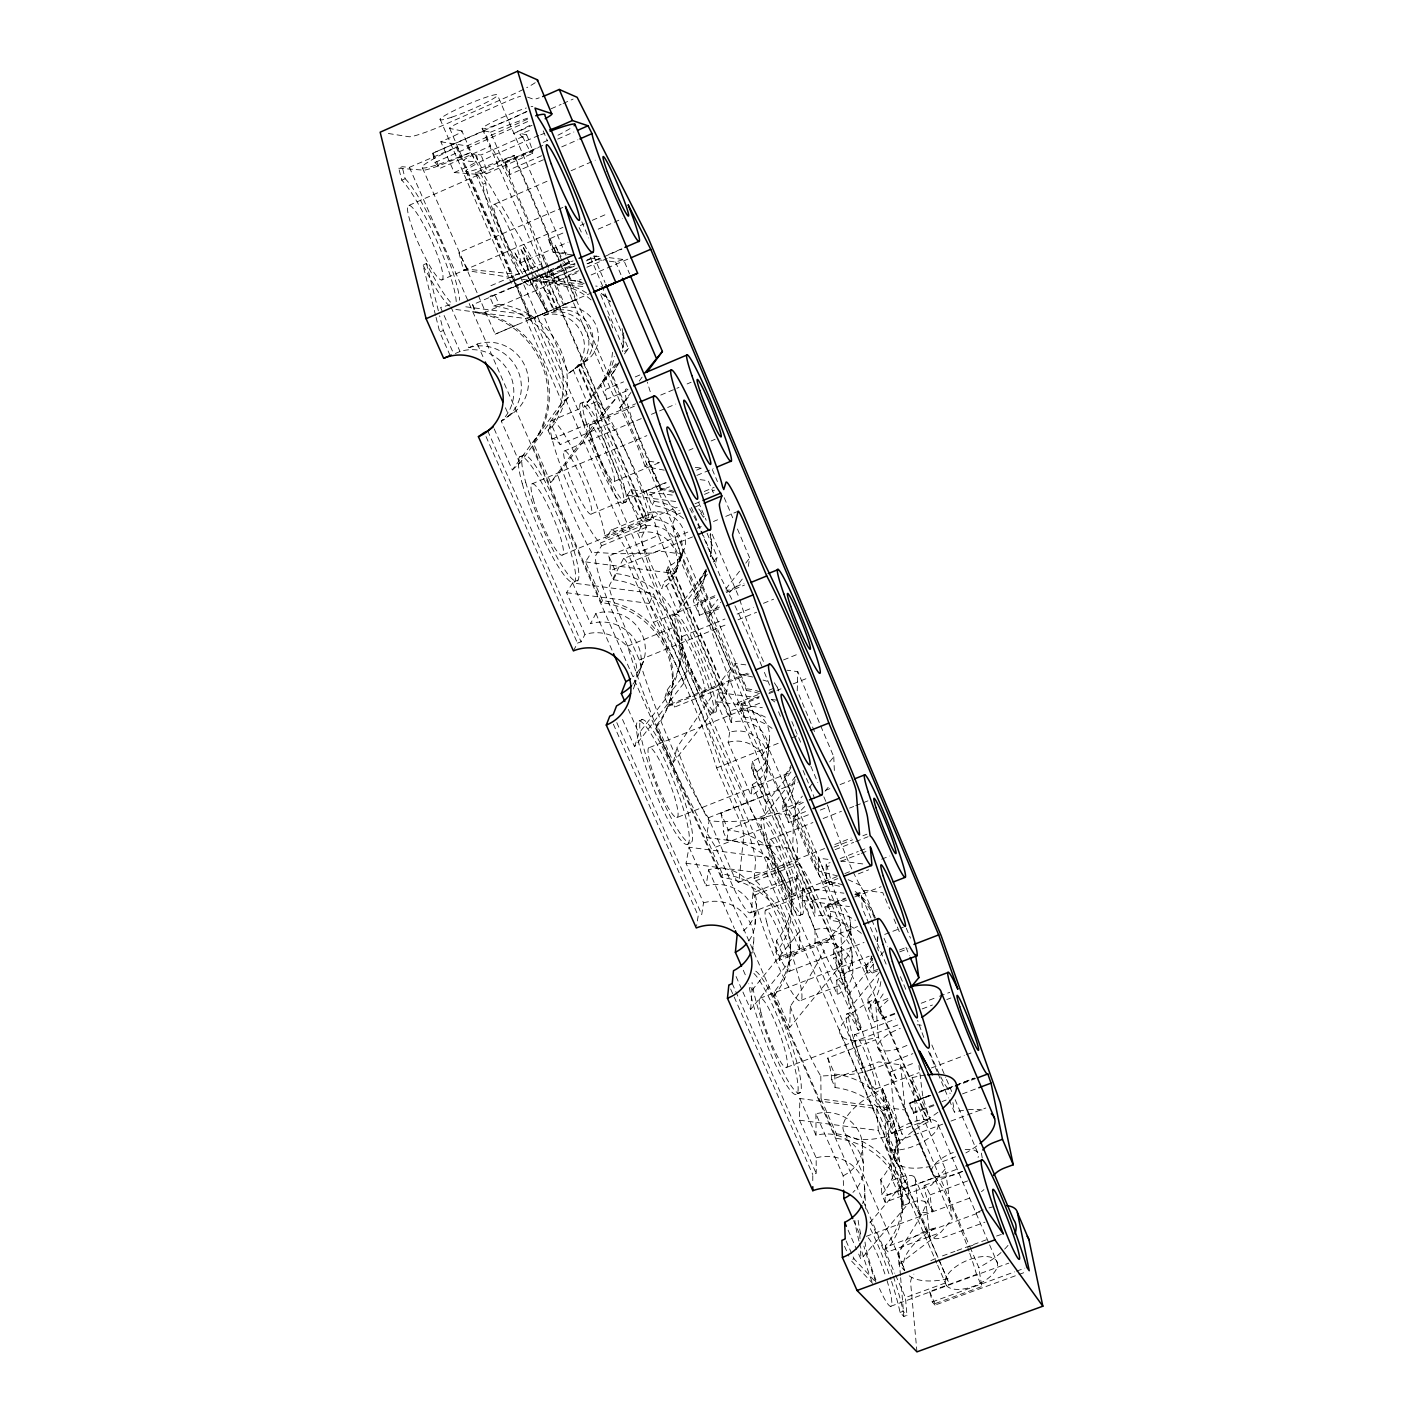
<?xml version="1.0" encoding="UTF-8"?>
<svg xmlns="http://www.w3.org/2000/svg" width="1423" height="1423" viewBox="0 0 1423 1423"><rect width="100%" height="100%" fill="white"/><g stroke="black" fill="none" stroke-linecap="round" stroke-linejoin="round"><path stroke-width="0.75" stroke-dasharray="5 3.75" d="M812.782 1180.61L812.782 1174.562A38.385 35.433 2.4 0 1 816.233 1173.441L816.162 1157.842L799.53 1120.203L799.815 1098.503L876.71 1108.588L907.145 1178.795L909.439 1202.257L860.951 1259.248L857.518 1251.493M815.059 943.324A29.332 27.784 1.7 0 1 850.723 959.458A29.332 27.784 1.7 0 1 837.222 994.552L815.059 943.324L814.988 929.699L802.341 900.403L802.501 887.756L843.91 893.182M742.931 992.044L750.633 1009.494L799.584 949.248L799.851 931.265L767.886 857.5L689.07 847.219L686.028 863.245L703.531 902.822L701.717 914.58A39.346 37.336 7.7 0 0 698.195 915.772L696.594 925.911M796.773 875.59L796.4 892.666A49.076 6.066 68.6 0 1 776.958 863.814L761.821 828.862A166.171 20.207 68 0 1 674.449 627.009L658.618 590.42A50.303 6.386 67.6 0 1 642.164 535.742L646.469 527.186L645.277 524.411A67.29 8.236 67.2 0 1 602.16 434.335A67.29 8.236 67.2 0 1 609.951 419.127A67.29 8.236 67.2 0 1 648.817 517.474L649.991 520.195L606.02 538.445L604.846 535.742A67.112 9.676 67.1 0 0 566.194 437.608A67.112 9.676 67.1 0 0 556.322 453.635A67.112 9.676 67.1 0 0 600.346 543.07L601.538 545.809L596.077 554.828A50.179 7.489 67.5 0 0 611.641 609.72L627.596 646.149A165.762 23.729 68 0 0 715.644 847.112L730.888 881.904A48.951 7.115 68.6 0 0 751.486 910.222L752.963 892.755L796.773 875.59L797.894 878.169A64.337 7.542 68.8 0 0 835.034 973.723A64.337 7.542 68.8 0 0 835.639 943.324A64.337 7.542 68.8 0 0 798.161 864.152L797.076 861.609L797.414 846.009A45.696 5.283 68.4 0 0 780.587 793.429L763.368 753.336A159.75 19.424 68 0 0 693.108 589.762L675.196 548.051A46.852 5.532 67.6 0 0 653.922 512.405L611.001 530.228L606.02 538.445M840.584 925.057L826.799 941.973L779.502 960.294L775.98 952.218A72.573 69.193 7.7 0 0 785.905 882.705A72.573 69.193 7.7 0 0 726.94 839.926L723.329 831.655L771.088 812.764L793.66 815.699L840.584 925.057L842.149 963.531L789.729 1027.548L790.281 1006.328L805.685 983.56L824.468 950.439M837.685 876.017L818.563 870.965A54.874 6.172 68.6 0 0 795.208 816.535L795.528 804.689L784.251 776.051A55.533 53.878 7.5 0 0 791.063 765.325M790.334 948.109L790.441 944.374M791.49 906.825L791.811 895.867M842.149 963.531L792.7 848.731L793.66 815.699M797.236 690.76L797.769 671.638L786.955 670.215M945.263 1168.941L931.603 1184.968L885.159 1202.222L881.798 1194.537A70.901 65.849 2.3 0 0 892.274 1128.457A70.901 65.849 2.3 0 0 835.088 1087.563L831.655 1079.683L878.525 1061.896L900.563 1064.778L945.263 1168.941L952.2 1219.049L940.71 1232.443L888.094 1251.831L885.675 1249.074L890.015 1245.534A74.939 69.193 2.4 0 0 836.457 1138.4L773.934 995.904L774.112 991.956A76.433 72.573 7.7 0 0 784.553 919.045A76.433 72.573 7.7 0 0 722.439 874.131L706.359 837.453L709.099 820.822A70.083 10.157 68.2 0 1 676.974 747.449L713.563 693.606M775.98 952.218L776.531 940.603A71.452 68.197 7.7 0 0 786.314 872.086A71.452 68.197 7.7 0 0 728.256 829.929L720.945 813.138L769.63 793.821L831.85 938.308A69.318 7.987 69 0 1 875.554 1039.822L934.858 1177.55A69.3 7.417 69.7 0 1 969.045 1251.208M808.371 814.792L788.573 822.601L782.703 808.958L783.059 801.327A57.969 56.102 7.5 0 0 794.39 777.652M799.584 949.248L766.801 873.793L767.886 857.5M768.438 752.073L769.345 739.8M750.633 1009.494L752.073 990.195L749.441 984.218M795.528 776.46L765.236 814.507L766.072 803.337L753.372 773.881A28.78 27.909 7.5 0 0 731.191 722.439L718.277 692.521L758.975 697.821M755.062 924.256L756.378 907.287M766.801 773.045L767.637 762.354M752.803 953.036L753.674 942.062M752.963 892.755L754.083 895.334A64.177 8.858 68.9 0 0 790.921 990.728A64.177 8.858 68.9 0 0 793.483 959.636A64.177 8.858 68.9 0 0 755.257 880.979L754.154 878.453L755.506 862.498A45.589 6.19 68.5 0 0 739.391 809.776L722.048 769.825A159.358 22.804 68 0 0 651.307 606.909L633.271 565.376A46.728 6.492 67.5 0 0 611.001 530.228M729.697 732.205L728.131 742.326L751.184 795.617L752.305 784.535A29.332 28.407 7.5 0 0 765.485 748.587A29.332 28.407 7.5 0 0 729.697 732.205L716.534 701.752L718.277 692.521M753.372 773.881L754.065 766.979A28.442 27.588 7.5 0 1 751.629 768.1L812.373 908.923A27.944 26.575 1.5 0 1 814.881 908.087L754.065 766.979M751.629 768.1L752.34 761.358A28.104 27.286 7.5 0 0 767.388 725.712A28.104 27.286 7.5 0 0 730.568 710.86L668.294 566.318A28.691 28.264 30.3 0 0 683.289 529.231A28.691 28.264 30.3 0 0 645.704 513.899L581.011 363.808A29.652 28.958 63.3 0 0 595.952 325.173A29.652 28.958 63.3 0 0 557.549 309.342L545.721 281.914L540.171 272.327M574.269 266.154L546.396 277.734L575.07 264.909M773.934 995.904A76.806 72.893 7.7 0 0 784.429 922.655A76.806 72.893 7.7 0 0 721.995 877.529L722.439 874.131M726.94 839.926L728.256 829.929M743.144 716.979L744.016 710.433L741.152 703.762A55.799 6.439 67.9 0 1 737.167 703.051L743.144 716.979A58.717 56.778 7.5 0 1 772.298 728.558M759.455 693.606A55.728 54.056 7.5 0 0 746.63 690.582L746.862 688.803L699.814 578.983A56.707 55.835 29.9 0 0 706.662 567.795M748.925 940.692A37.763 35.966 7.7 0 0 747.644 899.105A37.763 35.966 7.7 0 0 706.11 885.906L708.583 869.791A36.891 35.184 7.7 0 1 752.696 888.219A36.891 35.184 7.7 0 1 740.974 932.492M731.191 722.439L732.151 716.143L669.023 569.645A29.047 28.602 29.8 0 1 666.533 570.801L729.608 717.032A28.442 27.588 7.5 0 1 732.151 716.143M729.608 717.032L730.568 710.86M752.642 677.028L733.485 672.67L734.997 663.456L745.83 664.861M537.236 275.617L563.099 278.534L615.038 399.543L557.727 474.944A72.253 10.619 67.1 0 0 591.541 552.213L585.493 561.907L602.445 600.577A78.603 76.308 23.1 0 1 666.676 647.714A78.603 76.308 23.1 0 1 656.91 724.752L673.364 762.23L726.264 694.442L730.657 668.917L681.315 553.956L658.173 550.932L609.524 571.05L613.313 579.73A74.547 72.573 23.9 0 1 674.182 624.537A74.547 72.573 23.9 0 1 664.861 697.75L668.561 706.235A70.083 10.157 68.2 0 1 674.68 707.071L723.738 687.256A70.278 8.485 68.2 0 1 769.63 793.821M748.285 566.407L749.725 558.012L736.972 527.844M673.364 762.23L676.974 747.449M733.485 672.67A55.799 6.439 67.9 0 0 709.223 616.106L711.215 607.941L717.85 599.332M622.545 719.504L634.569 746.719L683.947 682.969L687.078 671.087L653.442 593.498L572.615 582.968L566.55 592.697L584.96 634.409A39.791 38.652 23.3 0 1 626.867 646.238A39.791 38.652 23.3 0 1 633.413 688.376M707.089 533.234L717.192 556.962L715.395 563.739L703.371 535.546M671.087 694.958L671.798 692.432M679.002 667.013L681.101 659.596M704.776 576.048L706.146 571.228A59.25 58.254 28.5 0 1 694.815 595.935L693.321 601.057L699.422 615.27L719.522 607.052M721.995 877.529L656.128 727.42L656.91 724.752M664.861 697.75L667.174 689.888A73.356 71.47 24.1 0 0 676.37 617.76A73.356 71.47 24.1 0 0 616.497 573.665L608.795 556.019L658.387 535.493L723.738 687.256M711.215 607.941L699.404 580.388L699.814 578.983M634.569 746.719L638.891 733.361L687.078 671.087M672.261 495.079L630.78 489.69L627.33 495.222L641.008 526.884A29.972 29.474 28.9 0 1 664.523 581.313L677.971 612.477L680.443 604.828L706.697 570.641M680.87 558.439L683.556 551.021M639.194 672.954L643.321 661.606M675.836 572.313L678.397 565.251M633.342 689.017L634.854 684.872M726.264 694.442L674.146 573.451L681.315 553.956M641.008 526.884L637.7 533.234A30.541 30.025 28.3 0 1 661.695 588.677L664.523 581.313M680.443 604.828L667.245 574.234L669.023 569.645M666.533 570.801L668.294 566.318M683.947 682.969L649.439 603.494L653.442 593.498M680.479 513.063L676.548 514.699L673.008 522.952A50.392 5.639 67.6 0 0 690.066 577.489L705.826 614.185A166.455 17.841 68 0 0 792.736 816.642L807.784 851.701A49.147 5.354 68.5 0 0 826.478 880.908L826.105 864.099L830.125 862.534M649.991 520.195L653.922 512.405M573.398 650.88L577.489 643.143A40.467 39.275 23.1 0 1 581.082 641.862L584.96 634.409M632.844 684.196A38.812 37.745 23.6 0 0 634.356 638.927A38.812 37.745 23.6 0 0 590.563 623.683L595.881 613.491A37.87 36.891 24 0 1 640.119 630.691A37.87 36.891 24 0 1 633.342 676.512M656.128 727.42A79.012 76.682 23.1 0 0 665.946 650.026A79.012 76.682 23.1 0 0 601.378 602.641L602.445 600.577M613.313 579.73L616.497 573.665M667.245 574.234A29.403 28.94 29.4 0 0 644.192 520.782L646.255 516.834L580.655 364.626A30.025 29.314 63 0 1 578.147 365.836L643.658 517.759A29.047 28.602 29.8 0 1 646.255 516.834M683.556 518.559A60.015 58.983 28.2 0 0 652.143 505.307L654.189 501.376L651.218 494.421A57.365 6.653 67.2 0 1 645.9 490.81L666.195 482.361M673.506 492.536A56.92 56.031 29.7 0 0 660.432 489.441L660.984 488.356L612.086 374.249A58.61 57.24 63 0 0 619.361 361.655M623.399 558.741L609.435 585.387A16.72 2.49 67.5 0 0 614.629 603.601L639.318 660.041A127.358 18.214 68 0 0 708.352 817.798L732.062 871.979A16.311 2.366 68.6 0 0 738.928 881.513L743.802 835.621A15.191 2.063 68.5 0 0 738.43 817.94L716.676 767.904A127.358 18.214 68 0 0 653.424 622.349L630.816 570.374A15.582 2.17 67.5 0 0 623.399 558.741L688.928 531.633M569.449 263.166L513.098 287.339L569.449 263.166L497.321 94.665M643.658 517.759L645.704 513.899M877.902 969.276L867.745 973.19L865.646 966.822L868.635 961.895A54.536 51.868 1.5 0 0 872.05 956.203M664.221 470.159L645.046 466.531L648.337 461.23L659.009 462.617M898.038 1252.578A69.122 8.894 70 0 0 904.441 1270.383L898.998 1264.211L898.038 1252.578C909.866 1234.097 922.691 1215.74 930.037 1194.893L970.415 1179.88M894.693 1013.354L882.473 1018.032A54.501 5.87 69.1 0 0 877.991 1009.458L877.44 1002.717L884.661 991.618M639.265 381.097L642.111 377.113M645.046 466.531A57.365 6.653 67.2 0 0 619.805 407.707L630.994 392.446M494.172 428.839L512.316 469.928L562.103 402.371L568.4 397.266L532.967 315.532L463.098 306.461M512.316 469.928L519.804 463.151L568.4 397.266M582.807 284.369L539.815 278.783L534.514 280.313L548.762 313.273A30.986 30.257 62 0 1 573.22 369.927L587.219 402.353L615.803 363.719M587.219 402.353L591.452 398.529L617.867 362.847M624.466 353.918L628.432 348.564L602.16 286.859L595.703 286.041M563.099 278.534L549.047 282.964L529.036 280.367L472.685 304.7L475.887 311.993A81.911 79.386 54 0 1 542.359 361.549A81.911 79.386 54 0 1 533.358 443.033L550.701 482.575L604.064 410.696L615.038 399.543M619.805 407.707L630.087 394.865M713.243 562.085L717.192 556.962M677.971 612.477L707.373 574.181M725.819 588.997L740.422 570.054M745.741 563.17L749.725 558.012M742.272 579.072L736.118 587.041L726.015 591.185M730.657 668.917L716.747 686.758L668.561 706.235M766.072 803.337L791.757 771.035M795.528 804.689L802.359 796.133M809.189 787.577L813.28 782.437M829.68 761.91L833.771 756.769L797.769 671.638M825.055 791.206L829.182 786.047M752.073 990.195L799.851 931.265M879.272 972.425L849.211 1008.925L848.535 994.481L873.615 963.976M880.588 955.509L884.768 950.422M709.223 616.106L720.714 602.32M859.99 1238.722L859.794 1234.63L862.658 1231.233M869.844 1222.784L907.145 1178.795M550.701 482.575L557.727 474.944M795.208 816.535L806.966 804.12M729.359 592.502L734.624 587.272L743.944 583.288M877.991 1009.458L889.98 998.341M601.378 602.641L531.9 444.314L533.358 443.033M658.387 535.493A72.466 8.876 67.3 0 0 610.147 423.485L560.182 444.563A72.253 10.619 67.1 0 0 551.928 439.138L548.033 430.208L552.302 426.491A76.291 74.085 55.8 0 0 560.84 350.485A76.291 74.085 55.8 0 0 498.993 304.273L494.137 293.156M627.009 390.756L606.607 399.401L600.239 384.601L602.996 382.2A61.296 59.819 61.7 0 0 614.291 356.408M623.63 403.563L611.339 374.907L612.086 374.249M628.432 348.564L624.893 351.445L599.812 292.622M898.998 1264.211L940.71 1232.443M519.804 463.151L501.305 421.19L508.918 415.765A39.399 38.243 55.5 0 0 525.087 366.262A39.399 38.243 55.5 0 0 477.381 344.01L468.914 347.657L450.86 306.71M509.078 415.569L516.513 410.286M548.762 313.273L543.55 315.515L568.524 373.271L573.22 369.927M574.643 368.842L580.655 364.626M578.147 365.836L581.011 363.808M591.452 398.529L577.738 366.707L587.503 359.948M790.281 1006.328A69.122 9.552 69.2 0 0 820.804 1076.09C838.841 1074.703 858.603 1076.411 875.092 1067.659M586.276 260.907L596.45 256.14L587.165 259.822M522.668 273.785A56.529 7.079 66.3 0 1 498.157 223.66A56.529 7.079 66.3 0 1 485.919 182.98L480.209 173.126L477.452 174.335L454.222 172.539L440.845 141.784L449.668 137.889A16.364 1.476 -23.1 0 0 461.87 130.88L475.424 162.204M456.214 301.64A71.879 11.491 65.8 0 0 435.687 238.424A71.879 11.491 65.8 0 0 401.748 180.187L398.76 168.234L402.14 166.74L409.397 167.327L457.157 146.925L531.597 318.539L546.948 312.028L529.818 272.398M432.628 153.275L484.14 130.845L490.668 146.018L439.76 168.448A75.917 10.922 66 0 0 435.047 162.435L432.628 153.275L526.972 111.617M440.845 141.784L466.94 145.911L529.054 118.518M551.092 108.788L561.107 104.377M563.099 103.488L573.131 99.076M435.047 162.435L529.747 120.67M401.748 180.187L405.146 178.693L402.14 166.74M454.222 172.539L463.026 168.661A16.311 1.227 -23.1 0 0 475.3 161.92L463.685 160.586A16.898 1.316 -23.2 0 1 471.422 155.819L474.962 154.164L480.974 155L526.652 134.883A21.043 2.152 66.4 0 1 532.558 153.471A21.043 2.152 66.4 0 1 523.7 138.76L521.458 133.691L519.911 134.385L523.7 138.76M519.466 274.728L475.3 172.734L514.414 155.552L559.968 261.779M543.426 159.75L509.879 174.46L504.614 162.204L536.222 148.33M538.196 147.458L544.12 144.861M504.614 162.204L537.396 148.01M557.656 139.116L573.86 132.001M408.988 205.392L536.809 149.273M486.275 173.766L532.309 153.559M509.879 174.46A59.659 6.795 66.5 0 1 509.274 169.888L541.558 155.73M561.747 146.871L577.898 139.792M477.452 174.335L483.18 184.172L485.919 182.98M494.332 204.307L548.851 180.472M571.068 170.76L595.294 160.176M435.527 315.248L422.969 264.998L426.473 263.468A71.897 11.366 65.8 0 0 453.083 304.664M511.569 277.627L463.524 270.05L458.918 252.654L563.401 207.189M441.806 279.94A40.787 6.51 65.8 0 0 422.649 222.824A40.787 6.51 65.8 0 0 411.372 225.261A40.787 6.51 65.8 0 0 441.806 279.94L562.939 227.36M528.182 270.566A56.511 7.151 66.3 0 0 520.782 248.687L523.415 247.549L537.645 272.06M572.224 254.913L553.031 252.084A59.659 6.795 66.5 0 0 548.406 239.331L564.362 232.429M580.299 225.51L584.284 223.785M592.27 220.316L608.208 213.414M519.786 263.113A32.071 4.056 66.3 0 0 504.116 218.253A32.071 4.056 66.3 0 0 497.107 219.765A32.071 4.056 66.3 0 0 519.786 263.113L568.044 242.212M598.211 229.156L622.349 218.697M490.899 285.721L541.416 263.878A76.148 9.125 66.3 0 0 490.668 146.018M587.023 263.789L600.844 257.83M608.848 254.361L622.865 248.314M478.359 295.664L495.222 334.192L517.741 324.48M514.557 282.697L530.494 319.232L575.604 299.915L558.136 259.217M591.096 299.915A62.114 60.602 61.3 0 0 557.354 284.849L550.843 269.73L572.42 260.409M548.033 430.208A77.553 75.294 55.3 0 0 556.678 352.993A77.553 75.294 55.3 0 0 493.781 306.016L489.797 296.873L573.095 260.907M533.447 275.635A34.739 4.269 66.4 0 0 537.04 278.855L546.966 276.009L574.714 264.038M529.267 285.383L531.953 284.226M550.843 269.73A59.659 6.795 66.5 0 0 557.585 276.489L577.204 268.022M545.721 281.914L575.853 268.911M587.895 263.717L601.965 257.652M603.975 256.78L622.047 248.989M584.177 283.533A58.841 57.454 62.9 0 0 570.819 280.349L568.577 275.119L578.716 270.744M586.845 267.257L607.123 258.506M450.13 355.537L439.707 331.986L443.318 330.438L439.636 315.799M472.685 304.7L474.713 312.366L481.81 313.843L578.859 272.006M547.126 293.903L549.687 292.8L556.998 309.734A30.025 29.314 63 0 0 554.365 310.712L547.126 293.903L520.782 248.687M570.819 280.349L577.204 280.954L581.189 279.246M591.132 274.959L628.877 258.701M455.36 353.491L460.003 351.499A41.445 40.182 54.3 0 1 507.904 370.371A41.445 40.182 54.3 0 1 501.27 421.137M577.738 366.707A30.399 29.687 62.6 0 0 553.76 311.121L557.549 309.342M526.492 273.999L546.948 312.028L495.222 334.192M484.14 130.845L490.526 132.197L564.575 304.362L591.523 292.889M575.604 299.915L530.583 319.214M606.607 399.401A57.365 6.653 67.2 0 1 606.038 389.297L623.576 381.862M635.245 376.917L644.993 372.79M580.442 403.349L583.11 402.211M550.968 420.906L595.792 401.944M551.928 439.138L635.565 403.83M692.539 536.916L652.872 553.085L618.685 553.76L591.541 552.213M564.575 304.362L578.147 298.634L562.796 262.846M589.816 425.015L634.391 406.195M660.734 395.078L678.984 387.394M687.096 383.961L691.133 382.253M519.715 456.783L523.077 455.36M564.131 451.091L641.275 418.593M651.414 414.324L657.515 411.763M659.543 410.909L665.626 408.348M667.654 407.494L675.783 404.061M531.704 483.998L646.86 435.634M614.238 481.49L660.663 462.066M688.928 450.255L692.965 448.565M711.126 440.952L715.164 439.28M591.523 513.916L666.302 482.735M696.63 470.088L702.677 467.562M623.47 502.835L626.138 501.732M650.133 494.919L669.521 486.791M696.879 475.424L713.136 468.629M704.278 491.469L714.115 487.395M604.846 535.742L648.817 517.474M704.474 494.368L714.559 490.17M562.885 554.792L677.17 507.335M600.346 543.07L645.277 524.411M628.005 389.795A67.397 7.275 67.3 0 0 639.425 439.316A67.397 7.275 67.3 0 0 675.356 511.924L679.305 510.288M695.064 503.742L700.97 501.305M601.538 545.809L646.469 527.186M694.264 507.353L702.144 504.08M455.858 309.485L525.692 318.539L532.967 315.532M697.128 528.253L701.219 526.563M713.51 521.476L717.601 519.786M725.783 516.389L738.075 511.302M574.643 581.527L577.987 580.139M699.422 615.27A55.799 6.439 67.9 0 1 697.75 602.747L715.929 595.312M653.424 622.349L716.16 596.664M726.281 592.537L744.514 585.066M674.04 615.27L676.672 614.202M627.596 646.149L674.449 627.009M705.826 614.185L720.216 608.315M682.346 636.401L724.93 619.023M737.096 614.06L753.318 607.461M763.457 603.316L773.596 599.19M639.318 660.041L727.793 623.986M738.075 619.788L756.591 612.246M704.207 692.005A29.99 3.842 67.9 0 0 691.542 650.862A29.99 3.842 67.9 0 0 683.912 649.706A29.99 3.842 67.9 0 0 704.207 692.005L748.96 673.915M783.539 659.934L797.769 654.189M639.123 720.91L642.396 719.576M737.167 703.051L759.135 694.193M769.131 690.173L777.118 686.953L778.843 691.027M712.549 713.243A52.864 6.777 67.9 0 0 689.942 640.279A52.864 6.777 67.9 0 0 676.832 639.123A52.864 6.777 67.9 0 0 712.549 713.243L715.182 712.176A52.864 6.706 67.9 0 0 692.521 639.229A52.864 6.706 67.9 0 0 679.5 638.02A52.864 6.706 67.9 0 0 715.182 712.176M741.152 703.762L759.188 696.505M769.22 692.467L775.233 690.03M740.494 705.185L758.726 697.821M768.847 693.73L781.014 688.803M793.162 683.894L809.385 677.348M669.806 704.438L749.441 672.421M649.511 747.52L761.412 702.482M716.676 767.904L779.893 742.628M792.131 737.737L798.25 735.3M676.868 817.585A37.656 6.048 68.3 0 0 661.393 763.92A37.656 6.048 68.3 0 0 650.987 766.179A37.656 6.048 68.3 0 0 676.868 817.585L791.259 772.084M708.352 817.798L797.858 782.276M687.327 844.373A66.365 10.672 68.3 0 0 659.561 749.156A66.365 10.672 68.3 0 0 641.791 754.51A66.365 10.672 68.3 0 0 687.327 844.373L690.617 843.056A66.365 10.566 68.3 0 0 662.762 747.858A66.365 10.566 68.3 0 0 645.17 753.158A66.365 10.566 68.3 0 0 690.617 843.056M825.767 790.263L829.876 788.644M840.104 784.589L850.349 780.533M788.573 822.601A54.874 6.172 68.6 0 1 785.87 807.873L803.782 800.793M761.945 818.545L764.525 817.531M803.337 802.323C774.325 818.421 741.845 823.65 709.099 820.822M715.644 847.112L761.821 828.862M792.736 816.642L806.912 811.039M820.253 810.096L828.186 806.966A54.999 5.141 68.5 0 0 852.075 869.542M770.145 839.41L812.924 822.547M823.117 818.527L841.455 811.288M849.602 808.086L853.675 806.467M855.721 805.667L867.941 800.847M738.59 882.313L824.557 848.535M834.803 844.515L851.185 838.094M754.154 878.453L797.076 861.609M834.038 847.094L852.573 839.819M862.872 835.781L866.998 834.163M755.257 880.979L798.161 864.152M835.123 849.638L853.658 842.38M855.721 841.562L868.083 836.724M840.157 858.585L858.229 851.505M860.239 850.723L868.279 847.574M754.083 895.334L797.894 878.169M826.105 864.099L827.208 866.696L831.228 865.113M841.26 861.182L859.332 854.12M861.342 853.32L867.372 850.972M791.739 894.32L836.706 876.746M844.871 873.544L851.007 871.161M881.655 859.172L889.837 855.988M750.508 912.748L795.688 895.085M825.927 883.274L837.809 878.631M765.61 910.08L837.756 881.904M858.354 873.864L868.67 869.827M799.993 915.291L802.59 914.278M861.377 933.346A57.614 54.554 1.7 0 0 830.605 920.361L824.842 906.967A54.874 6.172 68.6 0 0 827.599 905.01L845.387 898.073M855.259 894.231L865.148 890.389L882.776 892.683L889.642 908.888M824.842 906.967L847.628 898.091M855.917 894.871L864.206 891.652L875.412 917.96M939.998 1091.477L974.381 1078.1L939.891 1091.566L947.949 1088.453L950.119 1093.575M826.407 907.963L846.667 900.101M854.761 896.952L881.086 886.725M781.512 956.025L857.5 926.569M779.502 960.294A69.122 9.552 69.2 0 1 783.664 956.985L831.85 938.308M789.587 971.215L864.046 942.435M884.715 934.431L903.338 927.245M759.935 998.306L869.168 956.185M839.979 972.941L842.416 971.998L835.995 957.074A27.944 26.575 1.5 0 1 833.593 958.141L839.979 972.941L858.318 1030.216A51.637 6.172 69.3 0 0 852.626 1044.802A51.637 6.172 69.3 0 0 883.896 1110.011L887.721 1121.982L892.559 1180.254L903.516 1205.459L911.698 1202.417A14.764 6.386 -23.8 0 1 926.106 1203.911L929.681 1235.182A15.244 6.813 -23.6 0 0 944.783 1236.978L984.929 1222.197M899.532 949.977L905.722 947.593M870.449 1070.078L912.872 1053.643M903.516 1205.459L897.611 1141.05L843.732 973.457L872.779 962.268M899.745 951.88L908.034 948.696M801.096 1000.333L844.408 983.667M873.402 972.514L877.386 970.984M846.4 1014.297L848.944 1013.318M894.8 1014.065L874.273 1021.91A54.501 5.87 69.1 0 1 870.627 1005.154L889.25 998.021M921.197 1003.251L937.49 997.025M939.536 996.242L949.728 992.347M858.318 1030.216L860.826 1029.256L842.416 971.998M854.618 1034.717L895.565 1019.081M922.193 1008.925L932.439 1005.012M946.775 999.551L950.866 997.985M786.883 1067.268L900.67 1023.884M831.655 1079.683A69.122 9.552 69.2 0 0 827.741 1058.036L875.554 1039.822M797.182 1093.611L800.42 1092.384M891.403 1071.572L915.309 1062.536M875.945 1088.915L919.08 1072.604M931.407 1067.961L964.278 1055.528M966.324 1054.745L972.496 1052.415M883.896 1110.011L886.44 1109.051L890.3 1121.022L891.367 1133.473L927.885 1119.776L560.84 263.806M933.95 1105.618L913.548 1113.284L909.155 1103.056L929.575 1095.372M910.08 1103.323L930.784 1095.443M938.718 1092.508L975.591 1078.581M887.721 1121.982L890.3 1121.022M913.548 1113.284L913.441 1112.324L933.862 1104.639M942.026 1101.562L946.117 1100.032M962.464 1093.896L976.747 1088.524M897.611 1141.05L942.755 1124.134M950.973 1121.075L965.328 1115.685M967.391 1114.92L985.854 1108.001M892.559 1180.254L900.759 1177.195A14.799 6.226 -23.8 0 1 915.114 1178.493L918.369 1209.07A15.279 6.635 -23.6 0 0 928.525 1212.058L933.417 1210.671L930.18 1206.811A18.873 2.135 69.6 0 1 924.132 1186.355A18.873 2.135 69.6 0 1 930.037 1194.858L931.976 1211.169L930.18 1206.811M955.598 1156.757L928.863 1166.718A54.056 22.145 -23.1 0 1 894.035 1156.33A54.056 22.145 -23.1 0 1 928.17 1122L927.885 1119.776M885.159 1202.222A69.122 8.894 70 0 1 887.543 1195.16L934.858 1177.55M924.648 1185.323L963.211 1170.987M885.978 1195.462L959.831 1168.176M866.269 1236.338L972.425 1197.045M983.24 1209.906L975.573 1212.734A60.228 27.482 -23.5 0 1 979.913 1212.058M874.469 1280.664L854.013 1258.821L850.634 1260.066L872.673 1283.421M890.015 1245.534L980.234 1212.254M942.453 1255.922L954.958 1251.333M957.039 1250.568L988.274 1239.095M968.334 1246.904L974.506 1244.645M891.545 1281.447A65.458 9.356 70.3 0 1 900.048 1312.415L903.854 1316.453L906.967 1315.332L905.455 1297.58L948.447 1281.856L886.387 1136.586L882.545 1088.862A61.082 23.729 -23.4 0 0 842.985 1128.208A61.082 23.729 -23.4 0 0 886.387 1136.586M935.036 1305.087L932.261 1301.92A69.122 8.894 70 0 0 929.593 1291.55L976.552 1274.385L981.799 1286.552L934.875 1303.681L935.036 1305.087L1016.965 1275.204M890.638 1306.314L1008.8 1263.126M900.048 1312.415L903.178 1311.277L906.967 1315.332M932.261 1301.92L1014.546 1271.895M1016.609 1271.148L1024.827 1268.142M1019.01 1274.457L1027.193 1271.468M474.713 312.366L475.887 311.993M493.781 306.016L498.993 304.273M557.354 284.849L560.698 283.728A61.296 59.819 61.7 0 1 587.432 293.565M609.311 261.174L615.554 261.992L623.487 259.484L629.535 273.785M450.006 304.771L440.579 307.493L443.229 313.505M574.928 263.664L567.866 265.55A34.792 3.771 66.6 0 1 561.783 257.848M463.524 270.05L467.687 269.214L518.381 274.443M553.031 252.084L568.257 253.063M398.76 168.234L423.503 170.155A35.237 2.846 -23.1 0 0 460.874 156.779L471.155 152.243A66.97 5.514 -23.2 0 1 422.275 167.896A66.97 5.514 -23.2 0 1 457.157 146.925M475.3 172.734L480.209 173.126M594.085 255.944L600.542 256.674M609.151 257.634L623.487 259.484M596.824 259.573L607.23 260.907M534.514 280.313L584.924 286.859M695.26 467.331L703.798 468.434M700.063 479.64L708.227 480.707L713.421 492.963M627.33 495.222L676.743 501.643M585.493 561.907L674.146 573.451M566.55 592.697L649.439 603.494M771.835 699.511L778.256 700.347M716.534 701.752L762.372 707.729M706.359 837.453L792.7 848.731M818.563 870.965L818.438 858.122L829.431 859.563M840.442 861.004L864.633 864.17M686.028 863.245L766.801 873.793M854.814 894.605L861.36 895.458L870.894 917.853M802.341 900.403L849.442 906.558M820.804 1076.09L821.053 1098.983L905.224 1110.011L952.2 1219.049M799.53 1120.203L878.293 1130.52L909.439 1202.257M538.766 135.559A59.428 4.34 -23.3 0 0 533.02 137.871L493.23 155.374A59.428 4.34 -23.3 0 0 466.869 171.649A59.428 4.34 -23.3 0 0 513.632 155.427L514.414 155.552M388.354 133.495L408.881 136.733A35.344 3.433 -23.1 0 0 446.555 123.783L509.825 95.768A35.468 3.469 -23.3 0 0 525.105 88.511M522.49 279.335L529.036 280.367M461.87 130.88L449.757 128.461A16.951 1.583 -23.2 0 1 462.493 121.08L505.983 101.816A17.005 1.601 -23.3 0 1 520.587 96.248M591.417 258.079L594.85 258.773M526.652 134.883L521.458 133.691L525.283 132.09A16.951 1.316 -23.3 0 1 532.131 129.475M763.03 680.069L767.193 681.279M848.179 879.663L861.733 886.013M527.631 97.138L533.429 99.236A16.453 1.494 -23.4 0 0 539.228 97.831M538.748 273.945L549.687 292.8M466.94 145.911L539.068 270.423M504.969 162.258L509.274 169.888M548.406 239.331L555.344 251.622M568.577 275.119L571.423 280.153M546.948 312.028L514.272 251.658L525.478 272.095M477.239 159.198L474.962 154.164L476.509 153.488L477.239 159.198A20.989 2.579 66.1 0 0 486.577 173.659A20.989 2.579 66.1 0 0 480.974 155M444.101 315.497L460.003 351.499M736.082 976.534L742.077 990.106M848.09 1230.148L856.664 1249.554M443.318 330.438L452.941 352.192M487.733 430.867L581.082 641.862M616.799 722.617L701.717 914.58M732.222 983.524L816.233 1173.441M846.08 1240.927L854.013 1258.821M486.026 436.594L577.489 643.143M613.366 724.182L698.195 915.772M730.639 989.038L812.782 1174.562M844.515 1246.246L848.891 1256.118M409.397 167.327L894.747 1273.194M895.636 1275.221L905.455 1297.58M477.381 344.01L484.389 359.966M505.414 407.778L508.918 415.765M595.881 613.491L612.637 651.592M708.583 869.791L734.464 928.632M843.145 1175.754A36.037 33.494 2.3 0 0 859.759 1133.455A36.037 33.494 2.3 0 0 815.93 1113.871L843.145 1175.754L843.554 1188.169M572.615 582.968L590.563 623.683M628.343 709.454L638.891 733.361M689.07 847.219L706.11 885.906M743.286 970.237L745.919 976.231M799.815 1098.503L816.037 1135.341A36.891 34.205 2.4 0 1 858.371 1150.656A36.891 34.205 2.4 0 1 852.946 1192.385M853.604 1220.578L859.794 1234.63M422.435 167.932L477.47 293.636M845.084 1133.491L903.694 1267.431M774.112 991.956L789.729 1027.548M821.053 1098.983L836.333 1133.811L836.457 1138.4M836.333 1133.811A74.565 68.891 2.4 0 1 896.472 1176.643A74.565 68.891 2.4 0 1 885.444 1245.765L888.094 1251.831M918.956 1210.582L930.375 1236.818M465.837 171.009L513.667 280.651M433.161 153.346L439.76 168.448M552.302 426.491L560.182 444.563M667.174 689.888L674.68 707.071M776.531 940.603L783.664 956.985M827.741 1058.036L834.732 1074.045L835.088 1087.563M834.732 1074.045A69.834 64.96 2.3 0 1 891.029 1114.351A69.834 64.96 2.3 0 1 880.73 1179.525L887.543 1195.16M929.593 1291.55L934.875 1303.681M520.338 276.756L891.367 1133.473M456.036 146.747L512.618 277.183M513.507 279.21L937.846 1257.398M938.718 1259.444L948.447 1281.856M440.081 119.141L511.355 283.284M886.422 1147.169L936.779 1263.179M937.668 1265.207L946.491 1285.574M525.692 318.539L562.103 402.371M752.34 761.358L812.355 900.634L812.373 908.923M812.355 900.634A27.606 26.272 1.5 0 1 848.41 915.025A27.606 26.272 1.5 0 1 833.327 949.301L843.732 973.457M539.815 278.783L553.76 311.121M630.78 489.69L644.192 520.782M802.501 887.756L814.917 916.572A28.264 26.859 1.6 0 1 849.318 932.172A28.264 26.859 1.6 0 1 836.297 966.11L848.535 994.481M752.305 784.535L765.236 814.507M814.988 929.699A28.78 27.304 1.6 0 1 850.011 945.566A28.78 27.304 1.6 0 1 836.742 980.073L849.211 1008.925M528.965 270.406L523.824 258.524A34.739 4.269 66.4 0 0 529.854 269.996M882.545 1088.862L900.706 1144.857L882.545 1088.862L902.271 1134.505A31.822 3.611 69.4 0 1 893.324 1104.301L890.567 1073.991A30.683 3.38 69.3 0 1 897.006 1080.324L878.4 1037.1L875.323 998.768A54.732 19.05 -23.1 0 0 839.695 1032.031A54.732 19.05 -23.1 0 0 878.4 1037.1M637.7 533.234L661.695 588.677M914.473 1177.017L926.106 1203.911M449.579 128.088L463.507 160.319M841.562 1036.246L895.494 1161.328M557.585 276.489L560.698 283.728M602.996 382.2L606.038 389.297M694.815 595.935L697.75 602.747M783.059 801.327L785.87 807.873M827.599 905.01L830.356 911.432L830.605 920.361M878.756 978.188A56.902 53.932 1.7 0 1 867.923 998.839L870.627 1005.154M645.9 490.81L652.143 505.307M867.923 998.839L868.617 1008.8L874.273 1021.91M925.608 1075.041A61.082 23.729 -23.4 0 0 912.054 1077.709L917.479 1124.917L969.17 1245.125M970.059 1247.171L978.811 1267.537L981.799 1286.552M547.055 266.901L541.878 254.859A33.458 3.967 66.5 0 1 544.315 261.601M547.908 268.911L563.455 305.056M541.416 263.878L610.147 423.485M549.047 282.964L604.064 410.696M482.308 128.942L546.396 277.734M877.617 1046.759L931.496 1171.858M938.131 1124.615A28.407 11.42 -23.4 0 1 899.905 1149.802A28.407 11.42 -23.4 0 1 897.13 1129.577A28.407 11.42 -23.4 0 1 938.131 1124.615L988.754 1242.866M989.625 1244.912L997.487 1263.268A28.015 13.163 -23.5 0 1 960.294 1289.327A28.015 13.163 -23.5 0 1 956.274 1266.381A28.015 13.163 -23.5 0 1 997.487 1263.268M675.356 511.924L676.548 514.699M784.251 776.051L829.627 884.27A54.732 52.046 1.5 0 1 842.22 887.205M648.337 461.23L660.432 489.441M734.997 663.456L746.63 690.582M818.438 858.122L829.627 884.27M561.943 260.854L555.13 244.952A34.792 3.771 66.6 0 0 561.036 256.514M912.054 1077.709L931.674 1123.494A31.875 3.184 69.3 0 1 922.371 1093.362L918.902 1065.507M513.632 155.427L557.265 257.189M875.323 998.768L928.17 1122M543.177 130.863L547.464 140.966M581.829 221.792L588.713 237.943M931.869 1044.962L945.655 1077.371M946.526 1079.399L951.702 1091.566M955.135 1099.677L978.419 1154.391M593.765 256.015L605.006 282.466M698.48 502.106L706.182 520.249M712.194 534.354L738.768 596.824M791.828 721.532L801.345 743.909M810.879 766.286L817.798 782.561M823.846 796.791L828.186 806.966M884.021 938.202L887.454 946.295M900.385 976.658L906.398 990.817M590.42 257.35L603.441 287.962M928.543 1051.401L937.17 1071.644M938.042 1073.671L948.376 1097.969M949.248 1099.997L954.424 1112.146A54.056 22.145 -23.1 0 1 966.146 1109.94M871.765 919.881L876.959 932.101M691.365 507.335L702.517 533.518M778.488 711.713L781.049 717.726M886.12 964.136L862.285 908.23L861.36 895.458M803.017 770.43L805.596 776.46M806.45 778.47L808.157 782.49A45.767 4.66 68.4 0 1 814.685 798.712M615.554 261.992L622.456 278.303M798.926 694.78L804.884 708.85M805.738 710.86L811.697 724.93M812.551 726.94L815.112 732.97M893.929 919.009L899.941 933.186M905.935 947.344L909.368 955.456M712.318 469.554L717.423 481.614M724.218 497.694L732.72 517.794M906.273 928.187L910.489 938.184M865.646 966.822L867.745 973.19M877.44 1002.717L882.473 1018.032M913.441 1112.324L910.418 1103.11A54.501 5.87 69.1 0 1 909.155 1103.056M426.473 263.468L439.102 313.7M436.043 317.347L439.707 331.986M982.261 1158.055L981.514 1153.786A14.888 6.279 -22.5 0 1 981.692 1151.99M899.372 1184.594L901.933 1200.692L902.182 1212.841M952.912 1102.558L954.424 1112.146M900.563 1064.778L905.224 1110.011M916.963 1351.85L910.649 1283.101A31.644 14.675 -23.9 0 1 913.868 1274.119M896.152 1137.013L897.468 1151.42M900.457 1275.542L898.856 1256.153A31.733 14.301 -23.9 0 1 926.711 1230.77L936.245 1227.249A60.228 27.482 -23.5 0 0 904.779 1270.703M900.634 1277.694L903.854 1316.453M876.71 1108.588L878.293 1130.52M880.73 1179.525L881.798 1194.537M885.444 1245.765L885.675 1249.074M864.544 1186.693L865.771 1208.803M851.879 952.094L852.626 966.11M862.107 1141.513L863.299 1163.569M850.278 921.73L851.15 938.593M860.559 1251.048L860.951 1259.248M833.771 756.769L834.358 771.035M835.995 957.074L836.297 966.11M836.742 980.073L837.222 994.552M833.327 949.301L833.593 958.141M814.881 908.087L814.917 916.572M815.93 1113.871L816.037 1135.341M937.935 1112.252A61.082 23.729 -23.4 0 1 917.479 1124.917M1008.018 1245.392A60.228 27.482 -23.5 0 1 1002.397 1251.297M1001.027 1252.56A60.228 27.482 -23.5 0 1 978.811 1267.537M948.056 1278.797A60.228 27.482 -23.5 0 1 906.736 1273.603M529.907 125.331A66.97 5.514 -23.2 0 1 513.65 133.531L523.984 128.977A35.362 2.882 -23.3 0 0 532.042 125.313M490.526 132.197A66.97 5.514 -23.2 0 1 527.666 118.18M547.215 271.9A33.458 3.967 66.5 0 1 546.966 276.009M570.018 128.621A59.428 4.34 -23.3 0 1 557.407 135.505M547.73 140.254A59.428 4.34 -23.3 0 1 541.754 143.065M540.651 134.811A59.428 4.34 -23.3 0 1 544.315 133.388M976.765 1145.942A54.056 22.145 -23.1 0 1 965.861 1152.932M968.351 1109.709A54.056 22.145 -23.1 0 1 985.161 1110.758M930.82 1260.707A31.644 14.675 -23.9 0 1 936.405 1258.181M989.003 1207.914A31.822 14.39 -23 0 1 992.827 1206.882M996.598 1236.036A31.733 14.764 -22.9 0 1 1004.264 1233.741M983.933 1189.592A15.315 6.67 -23 0 1 981.461 1191.656M947.949 1088.453A54.625 4.892 68.9 0 1 929.077 1050.725M923.812 1037.385A54.625 4.892 68.9 0 1 921.659 1031.622M920.966 1029.736A54.625 4.892 68.9 0 1 917.657 1020.416M864.206 891.652A54.999 5.141 68.5 0 1 852.928 871.392M777.118 686.953A55.924 5.372 67.9 0 1 773.472 681.279M763.475 661.428A55.924 5.372 67.9 0 1 739.622 598.834M650.24 391.699A57.489 5.55 67.3 0 1 647.412 382.129M581.296 232.056A59.802 5.674 66.8 0 1 577.72 224.638M969.757 1253.254A69.3 7.417 69.7 0 1 976.552 1274.385M689.835 508.545A46.923 4.874 67.6 0 1 700.098 529.267M700.899 531.046A46.923 4.874 67.6 0 1 703.247 536.471L721.087 578.289A160.016 17.147 68 0 1 733.894 603.637M734.926 605.753A160.016 17.147 68 0 1 762.692 668.241M764.4 672.368A160.016 17.147 68 0 1 769.968 686.153M871.143 955.971A64.444 6.653 68.7 0 1 859.741 953.054A64.444 6.653 68.7 0 1 827.208 866.696M720.945 813.138A70.083 10.157 68.2 0 1 723.329 831.655M608.795 556.019A72.253 10.619 67.1 0 1 609.524 571.05M467.687 269.214A75.917 10.922 66 0 1 458.918 252.654M491.166 295.219A75.917 10.922 66 0 1 489.797 296.873M601.253 293.334A58.841 57.454 62.9 0 1 609.649 301.783M622.1 328.535A58.841 57.454 62.9 0 1 622.527 348.19M618.24 363.203A58.841 57.454 62.9 0 1 611.339 374.907M872.584 958.266A54.732 52.046 1.5 0 1 865.771 968.601M855.49 894.053A54.732 52.046 1.5 0 1 874.594 918.44M877.831 936.512A54.732 52.046 1.5 0 1 877.066 944.676M481.81 313.843A82.356 79.795 53.9 0 1 531.9 444.314M612.477 352.299A62.114 60.602 61.3 0 1 600.239 384.601M608.012 316.404A61.296 59.819 61.7 0 1 612.69 327.895M700.703 513.187A56.92 56.031 29.7 0 1 703.816 518.025M710.113 534.621A56.92 56.031 29.7 0 1 710.29 556.606L710.664 555.29A56.707 55.835 29.9 0 0 710.486 533.376M706.27 569.164A56.92 56.031 29.7 0 1 699.404 580.388M660.984 488.356A56.707 55.835 29.9 0 1 674.022 491.451M698.782 508.972A56.707 55.835 29.9 0 1 704.207 516.851M577.204 280.954A58.61 57.24 63 0 1 581.278 281.985M603.388 294.116A58.61 57.24 63 0 1 610.734 301.801M623.523 332.822A58.61 57.24 63 0 1 622.509 351.677M705.612 570.143A60.015 58.983 28.2 0 1 693.321 601.057M654.189 501.376A59.25 58.254 28.5 0 1 678.664 509.825M790.992 767.371A55.728 54.056 7.5 0 1 784.144 778.132M771.23 699.458A55.728 54.056 7.5 0 1 774.788 701.984M746.862 688.803A55.533 53.878 7.5 0 1 759.651 691.809M795.048 779.342A58.717 56.778 7.5 0 1 782.703 808.958M744.016 710.433A57.969 56.102 7.5 0 1 767.958 718.633M877.44 937.312A54.536 51.868 1.5 0 1 876.906 941.652M829.573 881.833A54.536 51.868 1.5 0 1 843.003 885.088M855.152 891.456A54.536 51.868 1.5 0 1 875.056 917.817M880.855 981.603A57.614 54.554 1.7 0 1 868.617 1008.8M830.356 911.432A56.902 53.932 1.7 0 1 855.401 920.361M877.102 946.864A56.902 53.932 1.7 0 1 878.453 950.92M535.208 82.676A35.468 3.469 -23.3 0 1 526.723 87.675M526.51 111.456A27.802 2.437 -23.3 0 1 489.868 127.216A27.802 2.437 -23.3 0 1 489.601 123.534A27.802 2.437 -23.3 0 1 526.261 107.988M531.099 106.707A27.802 2.437 -23.3 0 1 532.86 106.618M753.87 973.457A65.458 10.05 69.4 0 1 792.949 1060.829A65.458 10.05 69.4 0 1 783.468 1080.004A65.458 10.05 69.4 0 1 748.765 983.773M530.014 278.41A56.511 7.151 66.3 0 1 522.792 279.282M517.83 271.526A56.511 7.151 66.3 0 1 483.18 184.172M449.65 306.141A71.879 11.491 65.8 0 1 422.969 264.998M871.925 1281.447A65.458 9.356 70.3 0 1 859.492 1243.115M858.976 1241.087A65.458 9.356 70.3 0 1 854.832 1220.436M870.342 1228.654A65.458 9.356 70.3 0 1 890.923 1279.544M887.027 1280.54A37.14 5.301 70.3 0 1 891.225 1306.065A37.14 5.301 70.3 0 1 879.485 1288.491M875.91 1279.864A37.14 5.301 70.3 0 1 865.024 1242.066M868.208 1237.761A37.14 5.301 70.3 0 1 885.924 1277.018M755.791 971.197A65.476 9.961 69.4 0 1 795.19 1056.453A65.476 9.961 69.4 0 1 787.417 1079.861A65.476 9.961 69.4 0 1 752.038 982.51M886.44 1109.051A51.637 6.119 69.2 0 1 855.223 1043.806A51.637 6.119 69.2 0 1 860.826 1029.256M531.419 271.597A56.529 7.079 66.3 0 1 526.937 280.029M523.415 247.549A56.529 7.079 66.3 0 1 530.832 269.409M543.55 315.515A31.608 30.844 61.5 0 1 568.524 373.271M728.131 742.326A29.883 28.905 7.5 0 1 764.613 759.028A29.883 28.905 7.5 0 1 751.184 795.617M405.146 178.693A71.897 11.366 65.8 0 1 439.013 236.965A71.897 11.366 65.8 0 1 459.576 300.182M875.945 1282.23A65.458 9.267 70.2 0 1 863.886 1246.086M860.702 1233.848A65.458 9.267 70.2 0 1 857.82 1217.145M870.182 1221.396A65.458 9.267 70.2 0 1 892.719 1274.581M893.377 1276.502A65.458 9.267 70.2 0 1 903.178 1311.277M816.162 1157.842A37.763 34.935 2.4 0 1 854.6 1167.5A37.763 34.935 2.4 0 1 862.587 1203.591M703.531 902.822A38.688 36.767 7.7 0 1 742.344 912.214A38.688 36.767 7.7 0 1 752.216 949.141M468.914 347.657A40.395 39.186 54.9 0 1 517.847 370.46A40.395 39.186 54.9 0 1 501.305 421.19M965.168 1149.553A25.152 10.601 -23.1 0 1 978.099 1157.468M962.624 1171.378A25.152 10.601 -23.1 0 1 931.923 1173.317A25.152 10.601 -23.1 0 1 953.339 1152.488M906.967 1045.389A25.472 9.178 -23.1 0 1 877.849 1047.773A25.472 9.178 -23.1 0 1 900.261 1028.384M917.177 1024.773A25.472 9.178 -23.1 0 1 921.179 1025.272M929.877 1095.425L909.653 1103.287L929.806 1095.479M565.696 463.773A34.365 4.945 67.1 0 0 590.189 514.077A34.365 4.945 67.1 0 0 577.436 469.839A34.365 4.945 67.1 0 0 565.696 463.773M766.517 921.481A32.871 4.536 68.9 0 0 788.253 971.037A32.871 4.536 68.9 0 0 777.847 929.521A32.871 4.536 68.9 0 0 766.517 921.481M451.767 117.184A31.342 3.095 -23.2 0 0 497.481 95.466A31.342 3.095 -23.2 0 0 457.21 109.091A31.342 3.095 -23.2 0 0 451.767 117.184M760.896 1012.34A37.14 5.71 69.4 0 0 785.371 1067.481A37.14 5.71 69.4 0 0 773.738 1018.761A37.14 5.71 69.4 0 0 760.896 1012.34M522.294 483.749A68.411 11.171 67 0 0 571.85 582.398A68.411 11.171 67 0 0 546.663 492.198A68.411 11.171 67 0 0 522.294 483.749M533.127 498.85A38.812 6.332 67 0 0 561.249 555.166A38.812 6.332 67 0 0 547.268 504.471A38.812 6.332 67 0 0 533.127 498.85M583.359 423.325A54.341 7.008 67.1 0 0 621.584 503.031A54.341 7.008 67.1 0 0 600.577 433.375A54.341 7.008 67.1 0 0 583.359 423.325M591.434 436.078A30.826 3.967 67.1 0 0 613.135 481.508A30.826 3.967 67.1 0 0 601.413 442.304A30.826 3.967 67.1 0 0 591.434 436.078M763.475 835.675A51.993 6.492 68.6 0 0 797.929 914.687A51.993 6.492 68.6 0 0 781.085 850.598A51.993 6.492 68.6 0 0 763.475 835.675M770.999 848.926A29.509 3.682 68.6 0 0 790.548 893.911A29.509 3.682 68.6 0 0 781.156 857.838A29.509 3.682 68.6 0 0 770.999 848.926M856.272 1045.941A29.296 3.504 69.3 0 0 875.056 1089.164A29.296 3.504 69.3 0 0 864.419 1050.512A29.296 3.504 69.3 0 0 856.272 1045.941M766.108 834.643A51.993 6.439 68.6 0 0 800.544 913.673A51.993 6.439 68.6 0 0 783.611 849.602A51.993 6.439 68.6 0 0 766.108 834.643M586.08 422.169A54.341 6.937 67.1 0 0 624.252 501.91A54.341 6.937 67.1 0 0 603.192 432.272A54.341 6.937 67.1 0 0 586.08 422.169M525.727 482.29A68.429 11.064 67 0 0 575.23 581.011A68.429 11.064 67 0 0 549.918 490.828A68.429 11.064 67 0 0 525.727 482.29"/><path stroke-width="1.5" d="M741.525 966.253L735.371 952.289L737.15 934.715L735.353 930.66M1006.701 1205.655A31.822 14.39 -23 0 1 1017.392 1212.521L1028.936 1239.753L1042.846 1306.207L916.963 1351.85L857.055 1290.483L842.398 1257.452A39.008 35.966 2.5 0 0 863.761 1210.635A39.008 35.966 2.5 0 0 812.8 1190.695L727.455 998.252L728.843 985.001A39.346 37.336 7.7 0 0 732.222 983.524L733.503 970.717A38.688 36.767 7.7 0 0 750.953 952.521M721.852 495.898L719.504 503.671A50.534 4.518 67.7 0 0 737.47 558.012L753.087 594.885A166.882 14.266 68 0 0 839.321 798.232L854.245 833.433A49.271 4.287 68.4 0 0 871.783 863.21L870.289 846.792L871.392 849.389A64.604 5.318 68.6 0 0 909.048 945.192A64.604 5.318 68.6 0 0 906.326 915.967A64.604 5.318 68.6 0 0 870.129 835.906L867.692 818.367A45.874 3.718 68.3 0 0 849.673 766.019L832.651 725.659A160.425 13.714 68 0 0 763.208 561L745.51 519.004A47.048 3.895 67.7 0 0 725.908 482.486L723.773 489.548L722.617 486.826A67.575 5.817 67.5 0 0 683.378 388.141A67.575 5.817 67.5 0 0 679.109 401.944A67.575 5.817 67.5 0 0 720.678 493.123L721.852 495.898L704.118 503.262M624.839 701.468L621.317 693.499L625.871 681.688A37.87 36.891 24 0 0 630.514 678.807M727.455 998.252A40.004 37.923 7.7 0 0 748.747 948.767A40.004 37.923 7.7 0 0 696.274 927.938L606.287 725.054L609.791 716.107A40.467 39.275 23.1 0 0 613.224 714.524L616.55 705.915A39.791 38.652 23.3 0 0 630.62 693.339M630.407 275.831L662.389 351.463L644.993 372.79L686.847 355.056M646.878 372.292L662.389 351.463M910.613 987.598L918.813 977.708L915.594 954.513M493.301 426.882L487.733 430.867A42.174 40.876 53.9 0 1 484.229 432.556L478.413 436.683L573.398 650.88A41.178 39.915 22.9 0 1 627.472 672.652A41.178 39.915 22.9 0 1 606.287 725.054M535.706 115.761A66.97 5.514 -23.2 0 1 544.867 115.476L615.821 282.394L593.373 292.089M574.91 124.246L637.629 273.234L594.512 291.733M545.205 118.714A35.362 2.882 -23.3 0 0 551.697 113.644L537.36 79.813L517.652 71.15L380.154 132.197L426.082 318.699L443.656 358.311A42.939 41.569 53.5 0 1 499.42 381.115A42.939 41.569 53.5 0 1 478.413 436.683M993.628 1175.451A14.835 6.457 -22.5 0 1 1004.958 1167.821L1013.229 1164.761L1000.227 1102.612L941.226 935.907L648.159 237.73L577.133 97.298L559.257 89.453L550.327 93.402A16.453 1.494 -23.4 0 1 542.625 96.586M1013.229 1164.761L1002.486 1139.289L991.048 1083.134L987.811 1073.974A54.732 3.913 68.8 0 1 956.558 1004.033A54.732 3.913 68.8 0 1 957.875 989.234L938.682 934.893L650.738 249.292L628.148 204.77A59.944 4.536 67 0 1 628.308 224.567A59.944 4.536 67 0 1 592.021 133.602L588.037 125.775L572.402 120.546L563.472 124.477A16.418 1.245 -23.4 0 1 549.669 129.884M577.916 130.222L588.037 125.775M579.908 138.92L592.021 133.602M426.082 318.699L574.038 254.77L517.652 71.15M624.857 247.442L638.874 241.376M579.036 258.328L592.929 252.333M630.869 257.848L650.738 249.292M443.656 358.311L450.13 355.537A42.174 40.876 53.9 0 1 451.34 355.038M593.818 291.822L637.629 273.234M604.793 287.108L615.821 282.394M633.644 385.918L670.998 370.122M639.639 402.122L653.851 396.11M698.533 534.39L710.522 529.303M717.21 466.94L731.44 460.999M702.944 500.487L720.678 493.123M750.579 582.594L766.766 575.959A128.212 10.957 68 0 1 828.844 723.08L850.189 773.65A15.297 1.245 68.3 0 1 856.219 791.188L859.492 834.18A16.418 1.423 68.4 0 1 853.622 824.148L830.409 769.363A128.212 10.957 68 0 1 762.764 609.738L738.573 552.622A16.845 1.512 67.7 0 1 732.596 534.603L738.075 511.302A15.671 1.298 67.7 0 1 744.603 523.415L766.766 575.959M726.37 605.789L753.087 594.885M755.56 669.948L769.861 664.203M768.207 573.576L778.31 569.52M810.487 730.408L828.844 723.08M854.44 778.915L864.686 774.859M809.438 799.904L821.64 795.083A70.474 6.777 68.2 0 0 788.182 695.42A70.474 6.777 68.2 0 0 776.709 698.391A70.474 6.777 68.2 0 0 821.64 795.083M812.995 808.638L839.321 798.232M843.768 876.301L871.499 865.469M893.235 882.011L905.384 877.279M863.672 924.185L878.044 918.618M913.957 944.427L938.682 934.893M899.211 962.588L917.07 955.722M977.619 1077.798L987.811 1073.974M978.793 1087.741L991.048 1083.134M910.951 986.335L947.7 972.62M1002.486 1139.289L994.197 1142.384A14.888 6.279 -22.5 0 0 982.795 1149.962M965.986 1165.917L982.386 1159.852M857.055 1290.483L994.908 1239.86L1042.846 1306.207M551.697 113.644L535.012 108.077L537.805 117.131A76.38 7.311 66.7 0 1 589.638 232.678A76.38 7.311 66.7 0 1 565.411 206.317L584.924 269.409L986.388 1209.977L1003.357 1234.043A69.496 5.941 69.4 0 1 984.627 1162.306A69.496 5.941 69.4 0 1 1026.89 1267.395L1029.238 1270.721L1017.392 1212.521M919.827 1051.615L932.439 1074.792L919.418 1051.028M861.733 1205.566A37.763 34.935 2.4 0 1 844.657 1222.375L846.383 1226.27M485.261 361.958L502.781 401.802M613.526 653.602L625.871 681.688M843.608 1190.233L843.892 1198.522L852.733 1218.586M574.038 254.77L994.908 1239.86M605.878 284.493L646.558 380.083M941.368 992.827L994.535 1118.371M622.456 278.303L656.145 357.796M910.222 957.466L918.813 977.708M956.487 1084.949L1013.603 1219.707A60.228 27.482 -23.5 0 1 1014.937 1233.883M559.257 89.453L572.402 120.546M844.657 1222.375L845.209 1238.935A38.385 35.433 2.4 0 1 841.9 1240.322L842.398 1257.452M812.8 1186.675L812.8 1190.695M537.36 79.813A35.468 3.469 -23.3 0 1 537.378 80.791M1027.139 1236.338A31.733 14.764 -22.9 0 1 1028.936 1239.753M991.28 1113.782A54.056 22.145 -23.1 0 1 979.949 1143.505M910.044 986.655A54.732 19.05 -23.1 0 1 922.033 1017.303M927.707 1074.792A61.082 23.729 -23.4 0 1 942.471 1108.57M550.096 131.201A59.428 4.34 -23.3 0 1 574.109 125.758M849.584 1195.142A36.891 34.205 2.4 0 1 843.892 1198.522M746.719 943.502A37.763 35.966 7.7 0 1 735.371 952.289M631.616 685.601A38.812 37.745 23.6 0 1 621.317 693.499M868.297 792.291A55.123 4.109 68.4 0 0 903.872 876.408A55.123 4.109 68.4 0 0 882.651 809.687A55.123 4.109 68.4 0 0 868.297 792.291M875.945 807.588A29.67 2.206 68.4 0 0 895.12 853.035A29.67 2.206 68.4 0 0 883.861 817.46A29.67 2.206 68.4 0 0 875.945 807.588M783.788 593.853A56.048 4.287 67.9 0 0 819.506 673.257A56.048 4.287 67.9 0 0 793.002 596.824A56.048 4.287 67.9 0 0 783.788 593.853M790.69 606.234A30.168 2.312 67.9 0 0 809.972 649.244A30.168 2.312 67.9 0 0 795.866 608.404A30.168 2.312 67.9 0 0 790.69 606.234M691.845 375.512A57.632 4.429 67.5 0 0 730.141 460.927A57.632 4.429 67.5 0 0 705.239 388.052A57.632 4.429 67.5 0 0 691.845 375.512M699.831 390.4A31.021 2.384 67.5 0 0 720.5 436.612A31.021 2.384 67.5 0 0 707.284 397.746A31.021 2.384 67.5 0 0 699.831 390.4M659.649 423.592A72.68 7.097 67.4 0 0 708.725 529.783A72.68 7.097 67.4 0 0 677.793 435.563A72.68 7.097 67.4 0 0 659.649 423.592M670.073 441.45A39.115 3.824 67.4 0 0 696.541 498.975A39.115 3.824 67.4 0 0 680.212 448.814A39.115 3.824 67.4 0 0 670.073 441.45M785.371 712.265A37.941 3.646 68.2 0 0 809.651 764.774A37.941 3.646 68.2 0 0 791.899 711.571A37.941 3.646 68.2 0 0 785.371 712.265M883.078 944.516A69.514 6.386 68.8 0 0 927.334 1047.666A69.514 6.386 68.8 0 0 899.834 957.537A69.514 6.386 68.8 0 0 883.078 944.516M892.399 961.752A37.407 3.433 68.8 0 0 916.27 1017.587A37.407 3.433 68.8 0 0 901.72 969.579A37.407 3.433 68.8 0 0 892.399 961.752M959.689 1006.541A29.474 2.099 68.8 0 0 978.099 1050.21A29.474 2.099 68.8 0 0 965.666 1011.984A29.474 2.099 68.8 0 0 959.689 1006.541M607.354 171.703A32.267 2.437 67 0 0 628.397 216.083A32.267 2.437 67 0 0 611.783 171.311A32.267 2.437 67 0 0 607.354 171.703M686.704 412.901A34.597 2.971 67.5 0 0 709.917 464.165A34.597 2.971 67.5 0 0 695.313 420.354A34.597 2.971 67.5 0 0 686.704 412.901M883.238 875.981A33.085 2.721 68.6 0 0 904.512 926.106A33.085 2.721 68.6 0 0 891.812 885.177A33.085 2.721 68.6 0 0 883.238 875.981M551.288 164.001A41.107 3.931 66.7 0 0 579.09 220.352A41.107 3.931 66.7 0 0 558.439 163.378A41.107 3.931 66.7 0 0 551.288 164.001M996.456 1206.242A37.407 3.202 69.4 0 0 1019.153 1259.337A37.407 3.202 69.4 0 0 1002.806 1207.398A37.407 3.202 69.4 0 0 996.456 1206.242"/></g></svg>
